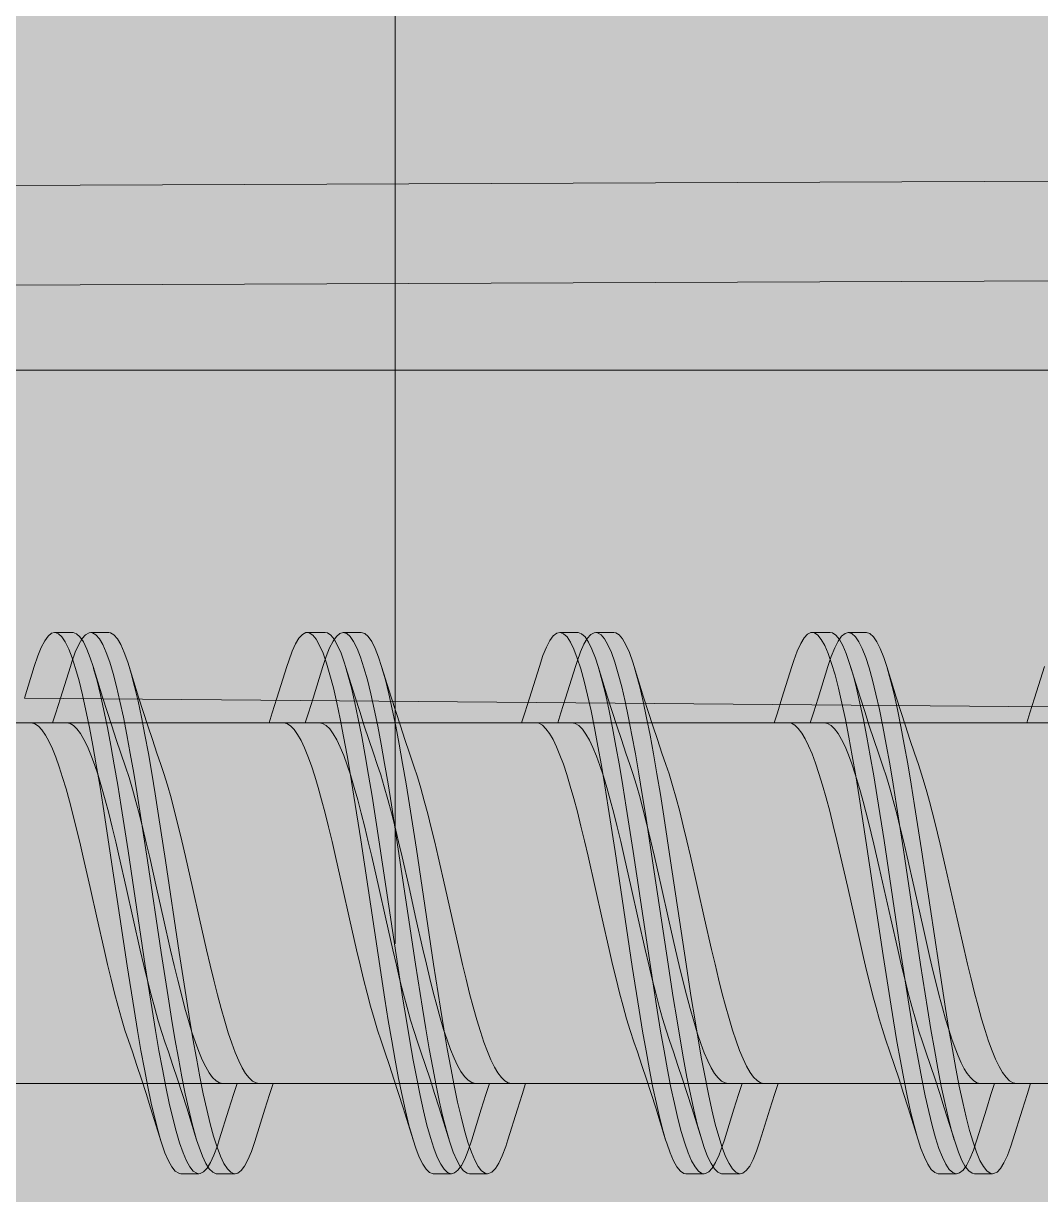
# Model space of a CAD drawing. Header units: millimetres. Extents: x -853320 to 19484, y -510814 to 9708.
# Drawn here: x 10895.81 to 10901.45, y 7640.2 to 7646.69 of the extents above; entities that cross this region are included whole.
import ezdxf

# ---------------------------------------------------------------- set-up
doc = ezdxf.new("R2010")
doc.units = ezdxf.units.MM
doc.linetypes.add('NASCOSTA', pattern=[9.525, 6.35, -3.175])
for name, color, linetype, lineweight in [('F_ARREDI', 7, 'Continuous', 5), ('F_ELETTRICO', 22, 'Continuous', 5), ('F_MULTI laminato OPACO', 1, 'Continuous', 5)]:
    doc.layers.add(name, color=color, linetype=linetype, lineweight=lineweight)

# ---------------------------------------------------------------- blocks, each defined once
blk = doc.blocks.new('SCATOLA INCASSO_1 P_sezione e pianta')
at = {"layer": 'F_ELETTRICO'}
for p, q in [((55447.1513, -13682.6278), (55447.0513, -13682.6278)), ((55447.3513, -13682.6278), (55447.2513, -13682.6278)), ((55447.2913, -13682.6519), (55447.3104, -13682.6802)), ((55447.3913, -13682.6519), (55447.4104, -13682.6802)), ((55448.5513, -13682.6278), (55448.4513, -13682.6278)), ((55448.7513, -13682.6278), (55448.6513, -13682.6278)), ((55449.9513, -13682.6278), (55449.8513, -13682.6278)), ((55450.1513, -13682.6278), (55450.0513, -13682.6278)), ((55451.3513, -13682.6278), (55451.2513, -13682.6278)), ((55451.5513, -13682.6278), (55451.4513, -13682.6278)), ((55448.5314, -13682.7236), (55448.5504, -13682.7737)), ((55450.1299, -13682.7202), (55450.149, -13682.7696)), ((55451.3319, -13682.7247), (55451.3509, -13682.7752)), ((55447.1407, -13682.7468), (55447.1597, -13682.8018)), ((55447.1597, -13682.8018), (55447.1788, -13682.8665)), ((55447.319, -13682.9924), (55447.2597, -13682.8018)), ((55448.7392, -13682.743), (55448.7582, -13682.7972)), ((55449.9411, -13682.748), (55449.9602, -13682.8033)), ((55450.119, -13682.9924), (55450.0602, -13682.8033)), ((55451.5397, -13682.7442), (55451.5587, -13682.7988)), ((55451.719, -13682.9924), (55451.6587, -13682.7988)), ((55447.519, -13682.9924), (55447.4641, -13682.8158)), ((55448.719, -13682.9924), (55448.6641, -13682.8158)), ((55448.919, -13682.9924), (55448.8641, -13682.8158)), ((55450.319, -13682.9924), (55450.2641, -13682.8158)), ((55451.519, -13682.9924), (55451.4641, -13682.8158)), ((55451.7623, -13683.1278), (55442.7173, -13683.1278)), ((55445.9623, -13683.1278), (55446.9173, -13683.1278)), ((55446.1623, -13683.1278), (55447.1173, -13683.1278)), ((55447.3623, -13683.1278), (55448.3173, -13683.1278)), ((55447.5623, -13683.1278), (55448.5173, -13683.1278)), ((55448.7623, -13683.1278), (55449.7173, -13683.1278)), ((55448.9623, -13683.1278), (55449.9173, -13683.1278)), ((55450.1623, -13683.1278), (55451.1173, -13683.1278)), ((55450.3623, -13683.1278), (55451.3173, -13683.1278)), ((55451.5623, -13683.1278), (55452.5173, -13683.1278)), ((55447.3121, -13683.5432), (55447.3502, -13683.7868)), ((55447.4121, -13683.5432), (55447.4502, -13683.7868)), ((55448.9107, -13683.5342), (55448.9488, -13683.7773)), ((55449.0107, -13683.5342), (55449.0488, -13683.7773)), ((55450.1126, -13683.5462), (55450.1507, -13683.79)), ((55450.2126, -13683.5462), (55450.2507, -13683.79)), ((55451.7111, -13683.5372), (55451.7492, -13683.7804)), ((55451.8111, -13683.5372), (55451.8492, -13683.7804)), ((55447.5199, -13683.5921), (55447.558, -13683.8383)), ((55447.6199, -13683.5921), (55447.658, -13683.8383)), ((55448.7219, -13683.6043), (55448.76, -13683.8512)), ((55448.8219, -13683.6043), (55448.86, -13683.8512)), ((55450.3204, -13683.5951), (55450.3585, -13683.8415)), ((55450.4204, -13683.5951), (55450.4585, -13683.8415)), ((55451.5224, -13683.6074), (55451.5605, -13683.8544)), ((55451.6224, -13683.6074), (55451.6605, -13683.8544)), ((55448.9488, -13683.7773), (55449.044, -13684.4135)), ((55449.0488, -13683.7773), (55449.144, -13684.4135)), ((55447.3502, -13683.7868), (55447.4455, -13684.4231)), ((55447.3991, -13683.8265), (55447.4334, -13683.9762)), ((55447.4502, -13683.7868), (55447.5455, -13684.4231)), ((55447.558, -13683.8383), (55447.6533, -13684.4746)), ((55447.658, -13683.8383), (55447.7533, -13684.4746)), ((55447.8012, -13683.9755), (55447.767, -13683.8262)), ((55450.1507, -13683.79), (55450.246, -13684.4263)), ((55450.2507, -13683.79), (55450.346, -13684.4263)), ((55450.3585, -13683.8415), (55450.4538, -13684.4777)), ((55450.4585, -13683.8415), (55450.5538, -13684.4777)), ((55451.7492, -13683.7804), (55451.8445, -13684.4167)), ((55451.8492, -13683.7804), (55451.9445, -13684.4167)), ((55447.2095, -13683.8712), (55447.2481, -13684.0415)), ((55447.616, -13684.0415), (55447.5774, -13683.8709)), ((55448.76, -13683.8512), (55448.8362, -13684.3616)), ((55448.86, -13683.8512), (55448.9362, -13684.3616)), ((55449.2159, -13684.0411), (55449.1773, -13683.8703)), ((55450.4159, -13684.0407), (55450.3767, -13683.868)), ((55451.5605, -13683.8544), (55451.6367, -13684.3648)), ((55451.6605, -13683.8544), (55451.7367, -13684.3648)), ((55451.8159, -13684.0408), (55451.7766, -13683.8675)), ((55447.2481, -13684.0415), (55447.3117, -13684.3256)), ((55447.6797, -13684.3256), (55447.616, -13684.0415)), ((55448.6868, -13684.2149), (55448.7261, -13684.3883)), ((55448.8866, -13684.2141), (55448.9257, -13684.3867)), ((55449.0935, -13684.3859), (55449.0547, -13684.2146)), ((55450.0865, -13684.2139), (55450.125, -13684.3836)), ((55450.2865, -13684.2137), (55450.3252, -13684.3844)), ((55450.6934, -13684.3855), (55450.6546, -13684.2143)), ((55451.4866, -13684.2142), (55451.5258, -13684.387)), ((55451.6864, -13684.2131), (55451.7244, -13684.3812)), ((55452.0927, -13684.3826), (55452.0544, -13684.2135)), ((55447.3117, -13684.3256), (55447.3413, -13684.4537)), ((55447.7093, -13684.4537), (55447.6797, -13684.3256)), ((55448.8362, -13684.3616), (55448.8743, -13684.6103)), ((55448.9362, -13684.3616), (55448.9743, -13684.6103)), ((55447.4455, -13684.4231), (55447.4836, -13684.6691)), ((55447.5455, -13684.4231), (55447.5836, -13684.6691)), ((55449.044, -13684.4135), (55449.0821, -13684.6599)), ((55449.144, -13684.4135), (55449.1821, -13684.6599)), ((55450.246, -13684.4263), (55450.2841, -13684.6721)), ((55450.346, -13684.4263), (55450.3841, -13684.6721)), ((55451.6367, -13684.3648), (55451.6748, -13684.6134)), ((55451.7367, -13684.3648), (55451.7748, -13684.6134)), ((55451.8445, -13684.4167), (55451.8826, -13684.663)), ((55451.9445, -13684.4167), (55451.9826, -13684.663)), ((55447.6533, -13684.4746), (55447.6914, -13684.7178)), ((55447.7533, -13684.4746), (55447.7914, -13684.7178)), ((55450.4538, -13684.4777), (55450.4919, -13684.7208)), ((55450.5538, -13684.4777), (55450.5919, -13684.7208)), ((55447.4449, -13684.8428), (55447.4628, -13684.8966)), ((55447.5407, -13685.0063), (55447.5598, -13685.1069)), ((55452.3853, -13685.1278), (55443.3403, -13685.1278)), ((55446.5853, -13685.1278), (55447.5403, -13685.1278)), ((55446.7853, -13685.1278), (55447.7403, -13685.1278)), ((55447.5347, -13685.1105), (55447.5602, -13685.1892)), ((55447.5598, -13685.1069), (55447.5788, -13685.2003)), ((55447.9853, -13685.1278), (55448.9403, -13685.1278)), ((55448.1853, -13685.1278), (55449.1403, -13685.1278)), ((55449.3853, -13685.1278), (55450.3403, -13685.1278)), ((55449.5853, -13685.1278), (55450.5403, -13685.1278)), ((55450.7853, -13685.1278), (55451.7403, -13685.1278)), ((55450.9853, -13685.1278), (55451.9403, -13685.1278)), ((55452.1853, -13685.1278), (55453.1403, -13685.1278)), ((55447.5602, -13685.1892), (55447.5859, -13685.2701)), ((55447.5859, -13685.2701), (55447.6385, -13685.4397)), ((55447.7859, -13685.2701), (55447.8438, -13685.4565)), ((55448.9859, -13685.2701), (55449.0385, -13685.4397)), ((55449.1859, -13685.2701), (55449.2385, -13685.4397)), ((55450.3859, -13685.2701), (55450.4385, -13685.4397)), ((55450.5859, -13685.2701), (55450.6385, -13685.4397)), ((55451.7859, -13685.2701), (55451.8385, -13685.4397)), ((55451.9859, -13685.2701), (55452.0385, -13685.4397)), ((55447.9438, -13685.4565), (55447.9629, -13685.5111)), ((55449.1457, -13685.4626), (55449.1648, -13685.5161)), ((55450.7443, -13685.4581), (55450.7633, -13685.5124)), ((55451.9462, -13685.4641), (55451.9653, -13685.5174)), ((55447.755, -13685.4899), (55447.7741, -13685.5386)), ((55449.3536, -13685.4858), (55449.3726, -13685.5352)), ((55450.5555, -13685.4913), (55450.5746, -13685.5397)), ((55452.1541, -13685.4872), (55452.1731, -13685.5363)), ((55447.7513, -13685.6278), (55447.8513, -13685.6278)), ((55447.9513, -13685.6278), (55448.0513, -13685.6278)), ((55449.1513, -13685.6278), (55449.2513, -13685.6278)), ((55449.3513, -13685.6278), (55449.4513, -13685.6278)), ((55450.5513, -13685.6278), (55450.6513, -13685.6278)), ((55450.7513, -13685.6278), (55450.8513, -13685.6278)), ((55451.9513, -13685.6278), (55452.0513, -13685.6278)), ((55452.1513, -13685.6278), (55452.2513, -13685.6278)), ((55468.0938, -13687.0822), (55437.3638, -13687.0822)), ((55437.3638, -13687.6166), (55468.0938, -13687.4888)), ((55437.3638, -13688.169), (55468.0938, -13688.0406))]:
    blk.add_line(p, q, dxfattribs=at)
for points in [[(55446.9385, -13682.8158), (55446.9501, -13682.7797), (55446.9692, -13682.7285), (55446.9882, -13682.6875), (55447.0073, -13682.6569), (55447.0264, -13682.6372), (55447.0454, -13682.6283), (55447.0513, -13682.6278)], [(55447.0513, -13682.6278), (55447.0645, -13682.6304), (55447.0835, -13682.6434), (55447.1026, -13682.6673), (55447.1216, -13682.7018), (55447.1407, -13682.7468)], [(55447.1385, -13682.8158), (55447.158, -13682.7575), (55447.177, -13682.7104), (55447.1961, -13682.6736), (55447.2151, -13682.6475), (55447.2342, -13682.6322), (55447.2513, -13682.6278)], [(55447.1513, -13682.6278), (55447.1645, -13682.6304), (55447.1835, -13682.6434), (55447.2026, -13682.6673), (55447.2216, -13682.7018), (55447.2407, -13682.7468), (55447.2597, -13682.8018)], [(55447.2513, -13682.6278), (55447.2532, -13682.6278), (55447.2723, -13682.6344), (55447.2913, -13682.6519)], [(55447.3513, -13682.6278), (55447.3532, -13682.6278), (55447.3723, -13682.6344), (55447.3913, -13682.6519)], [(55448.3409, -13682.8083), (55448.3599, -13682.7522), (55448.379, -13682.7061), (55448.398, -13682.6705), (55448.4171, -13682.6455), (55448.4361, -13682.6313), (55448.4513, -13682.6278)], [(55448.4513, -13682.6278), (55448.4552, -13682.628), (55448.4742, -13682.6357), (55448.4933, -13682.6543), (55448.5123, -13682.6837), (55448.5314, -13682.7236)], [(55448.5385, -13682.8158), (55448.5487, -13682.7841), (55448.5677, -13682.7321), (55448.5868, -13682.6902), (55448.6058, -13682.6589), (55448.6249, -13682.6383), (55448.6439, -13682.6286), (55448.6513, -13682.6278)], [(55448.5513, -13682.6278), (55448.5552, -13682.628), (55448.5742, -13682.6357), (55448.5933, -13682.6543), (55448.6123, -13682.6837), (55448.6314, -13682.7236), (55448.6504, -13682.7737), (55448.6641, -13682.8158)], [(55448.6513, -13682.6278), (55448.663, -13682.6298), (55448.682, -13682.642), (55448.7011, -13682.6651), (55448.7201, -13682.6988), (55448.7392, -13682.743)], [(55448.7513, -13682.6278), (55448.763, -13682.6298), (55448.782, -13682.642), (55448.8011, -13682.6651), (55448.8201, -13682.6988), (55448.8392, -13682.743), (55448.8582, -13682.7972), (55448.8641, -13682.8158)], [(55449.7385, -13682.8158), (55449.7506, -13682.7783), (55449.7697, -13682.7273), (55449.7887, -13682.6865), (55449.8078, -13682.6563), (55449.8268, -13682.6368), (55449.8459, -13682.6282), (55449.8513, -13682.6278)], [(55449.8513, -13682.6278), (55449.8649, -13682.6306), (55449.884, -13682.6439), (55449.903, -13682.668), (55449.9221, -13682.7028), (55449.9411, -13682.748)], [(55449.9385, -13682.8158), (55449.9585, -13682.7562), (55449.9775, -13682.7093), (55449.9966, -13682.6728), (55450.0156, -13682.647), (55450.0347, -13682.632), (55450.0513, -13682.6278)], [(55449.9513, -13682.6278), (55449.9649, -13682.6306), (55449.984, -13682.6439), (55450.003, -13682.668), (55450.0221, -13682.7028), (55450.0411, -13682.748), (55450.0602, -13682.8033)], [(55450.0513, -13682.6278), (55450.0537, -13682.6279), (55450.0728, -13682.6347), (55450.0918, -13682.6525), (55450.1109, -13682.681), (55450.1299, -13682.7202)], [(55450.1513, -13682.6278), (55450.1537, -13682.6279), (55450.1728, -13682.6347), (55450.1918, -13682.6525), (55450.2109, -13682.681), (55450.2299, -13682.7202), (55450.249, -13682.7696), (55450.2641, -13682.8158)], [(55451.1414, -13682.8068), (55451.1604, -13682.7509), (55451.1795, -13682.7051), (55451.1985, -13682.6697), (55451.2176, -13682.645), (55451.2366, -13682.631), (55451.2513, -13682.6278)], [(55451.2513, -13682.6278), (55451.2557, -13682.6281), (55451.2747, -13682.636), (55451.2938, -13682.6549), (55451.3128, -13682.6845), (55451.3319, -13682.7247)], [(55451.3385, -13682.8158), (55451.3492, -13682.7826), (55451.3682, -13682.7309), (55451.3873, -13682.6893), (55451.4063, -13682.6582), (55451.4254, -13682.6379), (55451.4444, -13682.6285), (55451.4513, -13682.6278)], [(55451.3513, -13682.6278), (55451.3557, -13682.6281), (55451.3747, -13682.636), (55451.3938, -13682.6549), (55451.4128, -13682.6845), (55451.4319, -13682.7247), (55451.4509, -13682.7752), (55451.4641, -13682.8158)], [(55451.4513, -13682.6278), (55451.4635, -13682.63), (55451.4825, -13682.6425), (55451.5016, -13682.6658), (55451.5206, -13682.6998), (55451.5397, -13682.7442)], [(55451.5513, -13682.6278), (55451.5635, -13682.63), (55451.5825, -13682.6425), (55451.6016, -13682.6658), (55451.6206, -13682.6998), (55451.6397, -13682.7442), (55451.6587, -13682.7988)], [(55447.3104, -13682.6802), (55447.3294, -13682.719), (55447.3485, -13682.7682)], [(55447.4104, -13682.6802), (55447.4294, -13682.719), (55447.4485, -13682.7682), (55447.4641, -13682.8158)], [(55447.3485, -13682.7682), (55447.3675, -13682.8272), (55447.3866, -13682.8958), (55447.4056, -13682.9734), (55447.4247, -13683.0594), (55447.4437, -13683.1532), (55447.4628, -13683.2542), (55447.4818, -13683.3615), (55447.5009, -13683.4744), (55447.5199, -13683.5921)], [(55448.5504, -13682.7737), (55448.5695, -13682.8338), (55448.5885, -13682.9033), (55448.6076, -13682.9818), (55448.6266, -13683.0686), (55448.6457, -13683.1632)], [(55448.7582, -13682.7972), (55448.7773, -13682.8612), (55448.7964, -13682.9345)], [(55449.9602, -13682.8033), (55449.9792, -13682.8683), (55449.9983, -13682.9425), (55450.0173, -13683.0253), (55450.0364, -13683.1162)], [(55450.149, -13682.7696), (55450.168, -13682.8289), (55450.1871, -13682.8977), (55450.2061, -13682.9755), (55450.2252, -13683.0617), (55450.2442, -13683.1557)], [(55451.3509, -13682.7752), (55451.37, -13682.8355), (55451.389, -13682.9052), (55451.4081, -13682.9839), (55451.4271, -13683.0709), (55451.4462, -13683.1657)], [(55451.5587, -13682.7988), (55451.5778, -13682.863), (55451.5968, -13682.9365)], [(55446.9385, -13682.8158), (55446.8859, -13682.9855), (55446.8602, -13683.0664), (55446.8403, -13683.1278)], [(55447.1385, -13682.8158), (55447.0859, -13682.9855), (55447.0602, -13683.0664), (55447.0403, -13683.1278)], [(55447.1788, -13682.8665), (55447.1978, -13682.9405), (55447.2169, -13683.0231), (55447.2359, -13683.1138)], [(55447.2641, -13682.8158), (55447.2788, -13682.8665), (55447.2978, -13682.9405), (55447.3169, -13683.0231), (55447.3359, -13683.1138), (55447.355, -13683.2119), (55447.374, -13683.3167), (55447.3931, -13683.4274), (55447.4121, -13683.5432)], [(55447.4641, -13682.8158), (55447.4675, -13682.8272), (55447.4866, -13682.8958), (55447.5056, -13682.9734), (55447.5247, -13683.0594), (55447.5437, -13683.1532)], [(55448.3409, -13682.8083), (55448.2859, -13682.9855), (55448.2602, -13683.0664), (55448.2403, -13683.1278)], [(55448.5385, -13682.8158), (55448.4859, -13682.9855), (55448.4602, -13683.0664), (55448.4403, -13683.1278)], [(55448.6641, -13682.8158), (55448.6695, -13682.8338), (55448.6885, -13682.9033), (55448.7076, -13682.9818), (55448.7266, -13683.0686), (55448.7457, -13683.1632)], [(55448.8641, -13682.8158), (55448.8773, -13682.8612), (55448.8964, -13682.9345), (55448.9154, -13683.0165), (55448.9345, -13683.1066)], [(55449.7385, -13682.8158), (55449.6859, -13682.9855), (55449.6602, -13683.0664), (55449.6403, -13683.1278)], [(55449.9385, -13682.8158), (55449.8859, -13682.9855), (55449.8602, -13683.0664), (55449.8403, -13683.1278)], [(55450.0641, -13682.8158), (55450.0792, -13682.8683), (55450.0983, -13682.9425), (55450.1173, -13683.0253), (55450.1364, -13683.1162)], [(55450.2641, -13682.8158), (55450.268, -13682.8289), (55450.2871, -13682.8977), (55450.3061, -13682.9755), (55450.3252, -13683.0617), (55450.3442, -13683.1557)], [(55451.1414, -13682.8068), (55451.0859, -13682.9855), (55451.0602, -13683.0664), (55451.0403, -13683.1278)], [(55451.3385, -13682.8158), (55451.2859, -13682.9855), (55451.2602, -13683.0664), (55451.2403, -13683.1278)], [(55451.4641, -13682.8158), (55451.47, -13682.8355), (55451.489, -13682.9052), (55451.5081, -13682.9839), (55451.5271, -13683.0709), (55451.5462, -13683.1657)], [(55451.6641, -13682.8158), (55451.6778, -13682.863), (55451.6968, -13682.9365), (55451.7159, -13683.0187), (55451.7349, -13683.109)], [(55447.4399, -13683.3589), (55447.4206, -13683.303), (55447.3955, -13683.2286), (55447.3702, -13683.152), (55447.3447, -13683.0733), (55447.319, -13682.9924)], [(55447.6206, -13683.303), (55447.5955, -13683.2286), (55447.5702, -13683.152), (55447.5447, -13683.0733), (55447.519, -13682.9924)], [(55448.8424, -13683.3662), (55448.8206, -13683.303), (55448.7955, -13683.2286), (55448.7702, -13683.152), (55448.7447, -13683.0733), (55448.719, -13682.9924)], [(55448.7964, -13682.9345), (55448.8154, -13683.0165), (55448.8345, -13683.1066)], [(55449.0399, -13683.3589), (55449.0206, -13683.303), (55448.9955, -13683.2286), (55448.9702, -13683.152), (55448.9447, -13683.0733), (55448.919, -13682.9924)], [(55450.2399, -13683.3589), (55450.2206, -13683.303), (55450.1955, -13683.2286), (55450.1702, -13683.152), (55450.1447, -13683.0733), (55450.119, -13682.9924)], [(55450.442, -13683.365), (55450.4206, -13683.303), (55450.3955, -13683.2286), (55450.3702, -13683.152), (55450.3447, -13683.0733), (55450.319, -13682.9924)], [(55451.6399, -13683.3589), (55451.6206, -13683.303), (55451.5955, -13683.2286), (55451.5702, -13683.152), (55451.5447, -13683.0733), (55451.519, -13682.9924)], [(55451.5968, -13682.9365), (55451.6159, -13683.0187), (55451.6349, -13683.109)], [(55451.8424, -13683.3663), (55451.8206, -13683.303), (55451.7955, -13683.2286), (55451.7702, -13683.152), (55451.7447, -13683.0733), (55451.719, -13682.9924)], [(55446.9173, -13683.1278), (55446.9372, -13683.1318), (55446.9567, -13683.1434), (55446.9762, -13683.1625), (55446.9957, -13683.1889), (55447.0151, -13683.2224), (55447.0345, -13683.2628), (55447.0539, -13683.3097), (55447.0733, -13683.3629), (55447.0928, -13683.422), (55447.1124, -13683.487), (55447.132, -13683.5571), (55447.1516, -13683.6313), (55447.171, -13683.7086), (55447.1903, -13683.7887), (55447.2095, -13683.8712)], [(55447.1174, -13683.1278), (55447.1197, -13683.1278), (55447.1386, -13683.1323), (55447.1574, -13683.1439)], [(55447.2359, -13683.1138), (55447.255, -13683.2119), (55447.274, -13683.3167), (55447.2931, -13683.4274), (55447.3121, -13683.5432)], [(55448.3173, -13683.1278), (55448.3376, -13683.1319), (55448.3572, -13683.1437), (55448.3767, -13683.1631), (55448.3962, -13683.1897), (55448.4156, -13683.2234), (55448.435, -13683.2639), (55448.4544, -13683.311), (55448.4737, -13683.3642), (55448.4932, -13683.4233), (55448.5127, -13683.488), (55448.5322, -13683.5578), (55448.5517, -13683.6317), (55448.571, -13683.7088), (55448.5903, -13683.7887), (55448.6095, -13683.8712)], [(55448.5174, -13683.1278), (55448.5345, -13683.1308), (55448.554, -13683.1413), (55448.5733, -13683.1592), (55448.5923, -13683.1839), (55448.6112, -13683.2153), (55448.6303, -13683.2535), (55448.6495, -13683.2986), (55448.6688, -13683.3502), (55448.6884, -13683.4083), (55448.7083, -13683.4731), (55448.7284, -13683.5438), (55448.7485, -13683.6195), (55448.7687, -13683.6994), (55448.7889, -13683.7829), (55448.8089, -13683.8683)], [(55448.8345, -13683.1066), (55448.8535, -13683.2041), (55448.8726, -13683.3084), (55448.8916, -13683.4187), (55448.9107, -13683.5342)], [(55448.9345, -13683.1066), (55448.9535, -13683.2041), (55448.9726, -13683.3084), (55448.9916, -13683.4187), (55449.0107, -13683.5342)], [(55449.7173, -13683.1278), (55449.7362, -13683.1313), (55449.7554, -13683.1423), (55449.7746, -13683.1607), (55449.7939, -13683.1862), (55449.8132, -13683.2189), (55449.8325, -13683.2585), (55449.8519, -13683.3048), (55449.8714, -13683.3575), (55449.891, -13683.4165), (55449.9108, -13683.4817), (55449.9308, -13683.5526), (55449.9506, -13683.6277), (55449.9704, -13683.7062), (55449.99, -13683.7876), (55450.0095, -13683.8712)], [(55449.9173, -13683.1278), (55449.9392, -13683.1326), (55449.9594, -13683.1455), (55449.9792, -13683.1661), (55449.9987, -13683.1937), (55450.0179, -13683.2278), (55450.037, -13683.2687), (55450.0563, -13683.316), (55450.0755, -13683.3692), (55450.0947, -13683.4281), (55450.1138, -13683.4921), (55450.133, -13683.5608), (55450.1522, -13683.6337), (55450.1714, -13683.7103), (55450.1906, -13683.7901), (55450.2098, -13683.8723)], [(55450.0364, -13683.1162), (55450.0554, -13683.2145), (55450.0745, -13683.3194), (55450.0935, -13683.4303), (55450.1126, -13683.5462)], [(55450.1364, -13683.1162), (55450.1554, -13683.2145), (55450.1745, -13683.3194), (55450.1935, -13683.4303), (55450.2126, -13683.5462)], [(55451.1174, -13683.1278), (55451.1347, -13683.1308), (55451.1541, -13683.1413), (55451.1734, -13683.1592), (55451.1924, -13683.184), (55451.2113, -13683.2155), (55451.2304, -13683.2538), (55451.2496, -13683.2989), (55451.269, -13683.3506), (55451.2886, -13683.4088), (55451.3084, -13683.4736), (55451.3286, -13683.5444), (55451.3487, -13683.62), (55451.3688, -13683.6999), (55451.389, -13683.7833), (55451.4089, -13683.8687)], [(55451.3173, -13683.1278), (55451.3373, -13683.1318), (55451.3564, -13683.1431), (55451.3756, -13683.1617), (55451.3947, -13683.1874), (55451.4138, -13683.2201), (55451.4329, -13683.2594), (55451.4519, -13683.3046), (55451.4708, -13683.3557), (55451.4899, -13683.4131), (55451.5094, -13683.4769), (55451.5291, -13683.5464), (55451.5489, -13683.6209), (55451.5688, -13683.6999), (55451.5888, -13683.7827), (55451.6087, -13683.8677)], [(55451.6349, -13683.109), (55451.654, -13683.2067), (55451.673, -13683.3112), (55451.6921, -13683.4216), (55451.7111, -13683.5372)], [(55451.7349, -13683.109), (55451.754, -13683.2067), (55451.773, -13683.3112), (55451.7921, -13683.4216), (55451.8111, -13683.5372)], [(55447.1574, -13683.1439), (55447.1744, -13683.1603), (55447.1914, -13683.1825), (55447.2084, -13683.2101), (55447.2254, -13683.2431), (55447.2424, -13683.2812), (55447.2595, -13683.3246), (55447.2768, -13683.3732), (55447.2942, -13683.4267), (55447.3117, -13683.4847), (55447.3293, -13683.5471), (55447.3469, -13683.6133), (55447.3645, -13683.6824), (55447.3819, -13683.7535), (55447.3991, -13683.8265)], [(55447.5437, -13683.1532), (55447.5628, -13683.2542), (55447.5818, -13683.3615), (55447.6009, -13683.4744), (55447.6199, -13683.5921)], [(55448.6457, -13683.1632), (55448.6647, -13683.2648), (55448.6838, -13683.3728), (55448.7028, -13683.4862), (55448.7219, -13683.6043)], [(55448.7457, -13683.1632), (55448.7647, -13683.2648), (55448.7838, -13683.3728), (55448.8028, -13683.4862), (55448.8219, -13683.6043)], [(55450.2442, -13683.1557), (55450.2633, -13683.2568), (55450.2823, -13683.3643), (55450.3014, -13683.4773), (55450.3204, -13683.5951)], [(55450.3442, -13683.1557), (55450.3633, -13683.2568), (55450.3823, -13683.3643), (55450.4014, -13683.4773), (55450.4204, -13683.5951)], [(55451.4462, -13683.1657), (55451.4652, -13683.2675), (55451.4843, -13683.3756), (55451.5033, -13683.4891), (55451.5224, -13683.6074)], [(55451.5462, -13683.1657), (55451.5652, -13683.2675), (55451.5843, -13683.3756), (55451.6033, -13683.4891), (55451.6224, -13683.6074)], [(55447.767, -13683.8262), (55447.7499, -13683.7538), (55447.7326, -13683.6831), (55447.7152, -13683.6144), (55447.6976, -13683.5483), (55447.68, -13683.486), (55447.6626, -13683.4279), (55447.6451, -13683.3743), (55447.6206, -13683.303)], [(55447.5774, -13683.8709), (55447.558, -13683.7879), (55447.5386, -13683.7073), (55447.519, -13683.6294), (55447.4993, -13683.5547), (55447.4795, -13683.4841), (55447.4597, -13683.4189), (55447.4399, -13683.3589)], [(55448.9772, -13683.87), (55448.9577, -13683.7866), (55448.9381, -13683.7055), (55448.9187, -13683.6282), (55448.8995, -13683.5555), (55448.8805, -13683.4875), (55448.8614, -13683.4242), (55448.8424, -13683.3662)], [(55449.1773, -13683.8703), (55449.1579, -13683.7876), (55449.1386, -13683.7074), (55449.1192, -13683.6301), (55449.0997, -13683.5561), (55449.0801, -13683.4862), (55449.0605, -13683.4215), (55449.0399, -13683.3589)], [(55450.3767, -13683.868), (55450.3569, -13683.7833), (55450.337, -13683.701), (55450.3173, -13683.6225), (55450.2977, -13683.5487), (55450.2782, -13683.4797), (55450.2589, -13683.4162), (55450.2399, -13683.3589)], [(55450.5771, -13683.8697), (55450.5577, -13683.7865), (55450.5382, -13683.7059), (55450.5189, -13683.6287), (55450.4996, -13683.5558), (55450.4804, -13683.4874), (55450.4612, -13683.4236), (55450.442, -13683.365)], [(55451.7766, -13683.8675), (55451.7567, -13683.7823), (55451.7366, -13683.6991), (55451.7165, -13683.6197), (55451.6966, -13683.5448), (55451.6767, -13683.4748), (55451.6571, -13683.4107), (55451.6399, -13683.3589)], [(55451.9772, -13683.8702), (55451.9577, -13683.7867), (55451.9382, -13683.7056), (55451.9187, -13683.6282), (55451.8995, -13683.5555), (55451.8805, -13683.4875), (55451.8614, -13683.4242), (55451.8424, -13683.3663)], [(55448.6095, -13683.8712), (55448.6481, -13684.0414), (55448.6868, -13684.2149)], [(55448.8089, -13683.8683), (55448.848, -13684.0413), (55448.8866, -13684.2141)], [(55449.0547, -13684.2146), (55449.016, -13684.0412), (55448.9772, -13683.87)], [(55450.0095, -13683.8712), (55450.0482, -13684.0419), (55450.0865, -13684.2139)], [(55450.2098, -13683.8723), (55450.2482, -13684.0418), (55450.2865, -13684.2137)], [(55450.6546, -13684.2143), (55450.6159, -13684.0409), (55450.5771, -13683.8697)], [(55451.4089, -13683.8687), (55451.4481, -13684.0414), (55451.4866, -13684.2142)], [(55451.6087, -13683.8677), (55451.6479, -13684.0408), (55451.6864, -13684.2131)], [(55452.0544, -13684.2135), (55452.016, -13684.0413), (55451.9772, -13683.8702)], [(55447.4334, -13683.9762), (55447.4866, -13684.214), (55447.525, -13684.3838)], [(55447.8941, -13684.3886), (55447.8547, -13684.2149), (55447.8012, -13683.9755)], [(55449.2939, -13684.3877), (55449.2547, -13684.2148), (55449.2159, -13684.0411)], [(55450.4933, -13684.3854), (55450.4546, -13684.2145), (55450.4159, -13684.0407)], [(55451.8932, -13684.3847), (55451.8545, -13684.214), (55451.8159, -13684.0408)], [(55447.525, -13684.3838), (55447.5442, -13684.4661), (55447.5635, -13684.546), (55447.5827, -13684.6227), (55447.6019, -13684.6957), (55447.6211, -13684.7645), (55447.6404, -13684.8286), (55447.6596, -13684.8875)], [(55448.1853, -13685.1278), (55448.1669, -13685.1244), (55448.1478, -13685.1137), (55448.1287, -13685.0957), (55448.1097, -13685.0707), (55448.0906, -13685.0388), (55448.0715, -13685.0002), (55448.0524, -13684.9552), (55448.0333, -13684.9042), (55448.014, -13684.8466), (55447.9943, -13684.7825), (55447.9744, -13684.7123), (55447.9544, -13684.6372), (55447.9343, -13684.5576), (55447.9141, -13684.4742), (55447.8941, -13684.3886)], [(55448.7261, -13684.3883), (55448.746, -13684.4735), (55448.7661, -13684.5565), (55448.786, -13684.6356), (55448.8059, -13684.7102), (55448.8256, -13684.7798), (55448.8451, -13684.8437), (55448.8628, -13684.8966)], [(55448.9257, -13684.3867), (55448.9456, -13684.472), (55448.9658, -13684.5553), (55448.9859, -13684.635), (55449.006, -13684.7106), (55449.026, -13684.7814), (55449.0459, -13684.8462), (55449.0628, -13684.8966)], [(55449.3853, -13685.1278), (55449.3648, -13685.1236), (55449.345, -13685.1115), (55449.3253, -13685.0918), (55449.3058, -13685.0648), (55449.2864, -13685.0309), (55449.267, -13684.9902), (55449.2477, -13684.9432), (55449.2285, -13684.8902), (55449.2093, -13684.8317), (55449.1901, -13684.7681), (55449.171, -13684.6998), (55449.1518, -13684.627), (55449.1324, -13684.5499), (55449.1129, -13684.4692), (55449.0935, -13684.3859)], [(55449.5853, -13685.1278), (55449.5676, -13685.1246), (55449.5474, -13685.1133), (55449.5274, -13685.0942), (55449.5077, -13685.0677), (55449.4882, -13685.0343), (55449.4688, -13684.9943), (55449.4498, -13684.9485), (55449.4309, -13684.8972), (55449.4119, -13684.8399), (55449.3925, -13684.7764), (55449.373, -13684.7073), (55449.3534, -13684.6334), (55449.3336, -13684.5548), (55449.3137, -13684.4724), (55449.2939, -13684.3877)], [(55450.125, -13684.3836), (55450.1442, -13684.4659), (55450.1634, -13684.5457), (55450.1826, -13684.6224), (55450.2018, -13684.6953), (55450.221, -13684.7641), (55450.2402, -13684.8281), (55450.2594, -13684.887)], [(55450.3252, -13684.3844), (55450.3447, -13684.4679), (55450.3642, -13684.5491), (55450.3839, -13684.6274), (55450.4037, -13684.7025), (55450.4237, -13684.7732), (55450.4435, -13684.8384), (55450.4628, -13684.8966)], [(55450.7853, -13685.1278), (55450.7657, -13685.1239), (55450.7461, -13685.1123), (55450.7265, -13685.0932), (55450.7071, -13685.0668), (55450.6876, -13685.0332), (55450.6682, -13684.9928), (55450.6487, -13684.9458), (55450.6293, -13684.8927), (55450.6099, -13684.8336), (55450.5904, -13684.769), (55450.5709, -13684.6994), (55450.5514, -13684.6256), (55450.532, -13684.5484), (55450.5127, -13684.4682), (55450.4933, -13684.3854)], [(55450.9853, -13685.1278), (55450.9638, -13685.1231), (55450.9439, -13685.1106), (55450.9242, -13685.0905), (55450.9047, -13685.0632), (55450.8854, -13685.029), (55450.8662, -13684.9883), (55450.8471, -13684.9416), (55450.8281, -13684.8892), (55450.8092, -13684.8313), (55450.7901, -13684.7681), (55450.771, -13684.7001), (55450.7518, -13684.6273), (55450.7324, -13684.55), (55450.7129, -13684.4689), (55450.6934, -13684.3855)], [(55451.5258, -13684.387), (55451.5457, -13684.4724), (55451.5659, -13684.5558), (55451.586, -13684.6356), (55451.6061, -13684.7112), (55451.6262, -13684.7819), (55451.6461, -13684.8467), (55451.6628, -13684.8966)], [(55451.7244, -13684.3812), (55451.7434, -13684.4626), (55451.7624, -13684.5417), (55451.7815, -13684.6179), (55451.8007, -13684.6911), (55451.8199, -13684.7603), (55451.8391, -13684.8246), (55451.8582, -13684.8835), (55451.8845, -13684.9596)], [(55452.1853, -13685.1278), (55452.166, -13685.124), (55452.1467, -13685.1128), (55452.1274, -13685.0943), (55452.1081, -13685.0684), (55452.0888, -13685.0354), (55452.0694, -13684.9955), (55452.0499, -13684.9489), (55452.0305, -13684.8959), (55452.0109, -13684.8368), (55451.9911, -13684.7716), (55451.9713, -13684.701), (55451.9516, -13684.6263), (55451.932, -13684.5484), (55451.9126, -13684.4677), (55451.8932, -13684.3847)], [(55452.3853, -13685.1278), (55452.3801, -13685.1275), (55452.3607, -13685.1217), (55452.3412, -13685.1083), (55452.3218, -13685.0874), (55452.3025, -13685.0595), (55452.2833, -13685.0248), (55452.2641, -13684.9836), (55452.2451, -13684.9363), (55452.2261, -13684.8832), (55452.2071, -13684.8248), (55452.1882, -13684.7613), (55452.1692, -13684.6933), (55452.1502, -13684.621), (55452.1311, -13684.5446), (55452.1119, -13684.4648), (55452.0927, -13684.3826)], [(55447.3413, -13684.4537), (55447.3561, -13684.5157), (55447.3709, -13684.576), (55447.3857, -13684.6343), (55447.4005, -13684.6904), (55447.4153, -13684.744), (55447.4301, -13684.7949), (55447.4449, -13684.8428)], [(55447.8128, -13684.8428), (55447.798, -13684.7949), (55447.7832, -13684.744), (55447.7684, -13684.6904), (55447.7536, -13684.6343), (55447.7388, -13684.576), (55447.724, -13684.5157), (55447.7093, -13684.4537)], [(55448.8743, -13684.6103), (55448.8933, -13684.7299), (55448.9124, -13684.845), (55448.9314, -13684.9549), (55448.9505, -13685.0587), (55448.9695, -13685.1557)], [(55448.9743, -13684.6103), (55448.9933, -13684.7299), (55449.0124, -13684.845), (55449.0314, -13684.9549), (55449.0505, -13685.0587)], [(55451.6748, -13684.6134), (55451.6938, -13684.7328), (55451.7129, -13684.8478), (55451.7319, -13684.9576), (55451.751, -13685.0613), (55451.77, -13685.1581)], [(55451.7748, -13684.6134), (55451.7938, -13684.7328), (55451.8129, -13684.8478), (55451.8319, -13684.9576), (55451.851, -13685.0613)], [(55447.4836, -13684.6691), (55447.5026, -13684.7866), (55447.5217, -13684.8992), (55447.5407, -13685.0063)], [(55447.5836, -13684.6691), (55447.6026, -13684.7866), (55447.6217, -13684.8992), (55447.6407, -13685.0063), (55447.6598, -13685.1069), (55447.6788, -13685.2003)], [(55449.0821, -13684.6599), (55449.1012, -13684.7777), (55449.1202, -13684.8908), (55449.1393, -13684.9983), (55449.1583, -13685.0994)], [(55449.1821, -13684.6599), (55449.2012, -13684.7777), (55449.2202, -13684.8908), (55449.2393, -13684.9983), (55449.2583, -13685.0994)], [(55450.2841, -13684.6721), (55450.3031, -13684.7895), (55450.3222, -13684.902), (55450.3412, -13685.0089), (55450.3603, -13685.1094)], [(55450.3841, -13684.6721), (55450.4031, -13684.7895), (55450.4222, -13684.902), (55450.4412, -13685.0089), (55450.4603, -13685.1094)], [(55451.8826, -13684.663), (55451.9017, -13684.7807), (55451.9207, -13684.8936), (55451.9398, -13685.0009), (55451.9588, -13685.1019)], [(55451.9826, -13684.663), (55452.0017, -13684.7807), (55452.0207, -13684.8936), (55452.0398, -13685.0009), (55452.0588, -13685.1019)], [(55447.6914, -13684.7178), (55447.7104, -13684.8335), (55447.7295, -13684.9439), (55447.7485, -13685.0484), (55447.7676, -13685.1462), (55447.7867, -13685.2365), (55447.8057, -13685.3187), (55447.8248, -13685.3923), (55447.8385, -13685.4397)], [(55447.7914, -13684.7178), (55447.8104, -13684.8335), (55447.8295, -13684.9439), (55447.8485, -13685.0484), (55447.8676, -13685.1462)], [(55450.4919, -13684.7208), (55450.5109, -13684.8363), (55450.53, -13684.9467), (55450.549, -13685.051), (55450.5681, -13685.1486)], [(55450.5919, -13684.7208), (55450.6109, -13684.8363), (55450.63, -13684.9467), (55450.649, -13685.051), (55450.6681, -13685.1486)], [(55447.9853, -13685.1278), (55447.9663, -13685.1242), (55447.9466, -13685.1127), (55447.927, -13685.0938), (55447.9077, -13685.0677), (55447.8885, -13685.0349), (55447.8694, -13684.9956), (55447.8504, -13684.9502), (55447.8316, -13684.8991), (55447.8128, -13684.8428)], [(55447.4628, -13684.8966), (55447.4845, -13684.9596), (55447.5095, -13685.034), (55447.5347, -13685.1105)], [(55447.6596, -13684.8875), (55447.6844, -13684.9596), (55447.7095, -13685.034), (55447.7347, -13685.1105), (55447.7602, -13685.1892), (55447.7859, -13685.2701)], [(55448.8628, -13684.8966), (55448.8844, -13684.9596), (55448.9095, -13685.034), (55448.9347, -13685.1105), (55448.9602, -13685.1892), (55448.9859, -13685.2701)], [(55449.0628, -13684.8966), (55449.0844, -13684.9596), (55449.1095, -13685.034), (55449.1347, -13685.1105), (55449.1602, -13685.1892), (55449.1859, -13685.2701)], [(55450.2594, -13684.887), (55450.2845, -13684.9596), (55450.3095, -13685.034), (55450.3347, -13685.1105), (55450.3602, -13685.1892), (55450.3859, -13685.2701)], [(55450.4628, -13684.8966), (55450.4845, -13684.9596), (55450.5095, -13685.034), (55450.5347, -13685.1105), (55450.5602, -13685.1892), (55450.5859, -13685.2701)], [(55451.6628, -13684.8966), (55451.6845, -13684.9596), (55451.7095, -13685.034), (55451.7347, -13685.1105), (55451.7602, -13685.1892), (55451.7859, -13685.2701)], [(55451.8845, -13684.9596), (55451.9095, -13685.034), (55451.9347, -13685.1105), (55451.9602, -13685.1892), (55451.9859, -13685.2701)], [(55449.0505, -13685.0587), (55449.0695, -13685.1557), (55449.0886, -13685.2453), (55449.1076, -13685.3266)], [(55451.851, -13685.0613), (55451.87, -13685.1581), (55451.8891, -13685.2475), (55451.9081, -13685.3286)], [(55452.3641, -13685.4397), (55452.419, -13685.2631), (55442.8147, -13685.1822), (55442.4623, -13685.1278)], [(55446.7641, -13685.4397), (55446.819, -13685.2631), (55446.8447, -13685.1822), (55446.8623, -13685.1278)], [(55447.9641, -13685.4397), (55448.019, -13685.2631), (55448.0447, -13685.1822), (55448.0623, -13685.1278)], [(55448.1641, -13685.4397), (55448.219, -13685.2631), (55448.2447, -13685.1822), (55448.2623, -13685.1278)], [(55449.1583, -13685.0994), (55449.1774, -13685.1935), (55449.1964, -13685.2797), (55449.2155, -13685.3576), (55449.2345, -13685.4264), (55449.2385, -13685.4397)], [(55449.2583, -13685.0994), (55449.2774, -13685.1935), (55449.2964, -13685.2797), (55449.3155, -13685.3576), (55449.3345, -13685.4264), (55449.3536, -13685.4858)], [(55449.3641, -13685.4397), (55449.419, -13685.2631), (55449.4447, -13685.1822), (55449.4623, -13685.1278)], [(55449.5641, -13685.4397), (55449.619, -13685.2631), (55449.6447, -13685.1822), (55449.6623, -13685.1278)], [(55450.3603, -13685.1094), (55450.3793, -13685.2026), (55450.3984, -13685.2881), (55450.4174, -13685.365), (55450.4365, -13685.4329), (55450.4385, -13685.4397)], [(55450.4603, -13685.1094), (55450.4793, -13685.2026), (55450.4984, -13685.2881), (55450.5174, -13685.365), (55450.5365, -13685.4329), (55450.5555, -13685.4913)], [(55450.7641, -13685.4397), (55450.819, -13685.2631), (55450.8447, -13685.1822), (55450.8623, -13685.1278)], [(55450.9641, -13685.4397), (55451.019, -13685.2631), (55451.0447, -13685.1822), (55451.0623, -13685.1278)], [(55451.9588, -13685.1019), (55451.9779, -13685.1958), (55451.9969, -13685.2818), (55452.016, -13685.3594), (55452.035, -13685.428), (55452.0385, -13685.4397)], [(55452.0588, -13685.1019), (55452.0779, -13685.1958), (55452.0969, -13685.2818), (55452.116, -13685.3594), (55452.135, -13685.428), (55452.1541, -13685.4872)], [(55452.1641, -13685.4397), (55452.219, -13685.2631), (55452.2447, -13685.1822), (55452.2623, -13685.1278)], [(55447.5788, -13685.2003), (55447.5979, -13685.286), (55447.6169, -13685.3631), (55447.636, -13685.4313), (55447.6385, -13685.4397)], [(55447.6788, -13685.2003), (55447.6979, -13685.286), (55447.7169, -13685.3631), (55447.736, -13685.4313), (55447.755, -13685.4899)], [(55447.8676, -13685.1462), (55447.8867, -13685.2365), (55447.9057, -13685.3187)], [(55448.9695, -13685.1557), (55448.9886, -13685.2453), (55449.0076, -13685.3266), (55449.0267, -13685.3993), (55449.0385, -13685.4397)], [(55450.5681, -13685.1486), (55450.5871, -13685.2387), (55450.6062, -13685.3207), (55450.6252, -13685.394), (55450.6385, -13685.4397)], [(55450.6681, -13685.1486), (55450.6871, -13685.2387), (55450.7062, -13685.3207)], [(55451.77, -13685.1581), (55451.7891, -13685.2475), (55451.8081, -13685.3286), (55451.8272, -13685.401), (55451.8385, -13685.4397)], [(55447.9057, -13685.3187), (55447.9248, -13685.3923), (55447.9438, -13685.4565)], [(55449.1076, -13685.3266), (55449.1267, -13685.3993), (55449.1457, -13685.4626)], [(55450.7062, -13685.3207), (55450.7252, -13685.394), (55450.7443, -13685.4581)], [(55451.9081, -13685.3286), (55451.9272, -13685.401), (55451.9462, -13685.4641)], [(55447.6385, -13685.4397), (55447.655, -13685.4899), (55447.6741, -13685.5386), (55447.6931, -13685.5769), (55447.7122, -13685.6047), (55447.7312, -13685.6217), (55447.7513, -13685.6278)], [(55447.8438, -13685.4565), (55447.8629, -13685.5111), (55447.8819, -13685.5556), (55447.901, -13685.5896), (55447.92, -13685.613), (55447.9391, -13685.6255), (55447.9513, -13685.6278)], [(55447.8513, -13685.6278), (55447.8693, -13685.6229), (55447.8884, -13685.6071), (55447.9074, -13685.5804), (55447.9265, -13685.5432), (55447.9455, -13685.4956), (55447.9641, -13685.4397)], [(55448.0513, -13685.6278), (55448.0581, -13685.6271), (55448.0772, -13685.6177), (55448.0962, -13685.5974), (55448.1153, -13685.5664), (55448.1343, -13685.5249), (55448.1534, -13685.4732), (55448.1641, -13685.4397)], [(55449.0385, -13685.4397), (55449.0457, -13685.4626), (55449.0648, -13685.5161), (55449.0839, -13685.5596), (55449.1029, -13685.5925), (55449.122, -13685.6148), (55449.141, -13685.6262), (55449.1513, -13685.6278)], [(55449.2385, -13685.4397), (55449.2536, -13685.4858), (55449.2726, -13685.5352), (55449.2917, -13685.5744), (55449.3107, -13685.603), (55449.3298, -13685.6208), (55449.3488, -13685.6277), (55449.3513, -13685.6278)], [(55449.2513, -13685.6278), (55449.2601, -13685.6266), (55449.2791, -13685.6161), (55449.2982, -13685.5947), (55449.3172, -13685.5627), (55449.3363, -13685.5201), (55449.3553, -13685.4673), (55449.3641, -13685.4397)], [(55449.4513, -13685.6278), (55449.4679, -13685.6236), (55449.4869, -13685.6087), (55449.506, -13685.5829), (55449.525, -13685.5464), (55449.5441, -13685.4996), (55449.5641, -13685.4397)], [(55450.4385, -13685.4397), (55450.4555, -13685.4913), (55450.4746, -13685.5397), (55450.4936, -13685.5778), (55450.5127, -13685.6053), (55450.5317, -13685.622), (55450.5513, -13685.6278)], [(55450.6385, -13685.4397), (55450.6443, -13685.4581), (55450.6633, -13685.5124), (55450.6824, -13685.5566), (55450.7014, -13685.5904), (55450.7205, -13685.6135), (55450.7395, -13685.6257), (55450.7513, -13685.6278)], [(55450.6513, -13685.6278), (55450.6698, -13685.6226), (55450.6889, -13685.6065), (55450.7079, -13685.5796), (55450.727, -13685.5421), (55450.746, -13685.4943), (55450.7641, -13685.4397)], [(55450.8513, -13685.6278), (55450.8586, -13685.627), (55450.8776, -13685.6173), (55450.8967, -13685.5968), (55450.9157, -13685.5655), (55450.9348, -13685.5237), (55450.9539, -13685.4717), (55450.9641, -13685.4397)], [(55451.8385, -13685.4397), (55451.8462, -13685.4641), (55451.8653, -13685.5174), (55451.8843, -13685.5605), (55451.9034, -13685.5932), (55451.9224, -13685.6152), (55451.9415, -13685.6263), (55451.9513, -13685.6278)], [(55452.0385, -13685.4397), (55452.0541, -13685.4872), (55452.0731, -13685.5363), (55452.0922, -13685.5752), (55452.1112, -13685.6036), (55452.1303, -13685.6211), (55452.1493, -13685.6277), (55452.1513, -13685.6278)], [(55452.0513, -13685.6278), (55452.0605, -13685.6265), (55452.0796, -13685.6157), (55452.0986, -13685.5941), (55452.1177, -13685.5617), (55452.1367, -13685.5189), (55452.1558, -13685.4659), (55452.1641, -13685.4397)], [(55452.2513, -13685.6278), (55452.2684, -13685.6234), (55452.2874, -13685.6081), (55452.3065, -13685.5821), (55452.3255, -13685.5454), (55452.3446, -13685.4983), (55452.3641, -13685.4397)], [(55447.9629, -13685.5111), (55447.9819, -13685.5556), (55448.001, -13685.5896), (55448.02, -13685.613), (55448.0391, -13685.6255), (55448.0513, -13685.6278)], [(55449.1648, -13685.5161), (55449.1839, -13685.5596), (55449.2029, -13685.5925), (55449.222, -13685.6148), (55449.241, -13685.6262), (55449.2513, -13685.6278)], [(55450.7633, -13685.5124), (55450.7824, -13685.5566), (55450.8014, -13685.5904), (55450.8205, -13685.6135), (55450.8395, -13685.6257), (55450.8513, -13685.6278)], [(55451.9653, -13685.5174), (55451.9843, -13685.5605), (55452.0034, -13685.5932), (55452.0224, -13685.6152), (55452.0415, -13685.6263), (55452.0513, -13685.6278)], [(55447.7741, -13685.5386), (55447.7931, -13685.5769), (55447.8122, -13685.6047), (55447.8312, -13685.6217), (55447.8513, -13685.6278)], [(55449.3726, -13685.5352), (55449.3917, -13685.5744), (55449.4107, -13685.603), (55449.4298, -13685.6208), (55449.4488, -13685.6277), (55449.4513, -13685.6278)], [(55450.5746, -13685.5397), (55450.5936, -13685.5778), (55450.6127, -13685.6053), (55450.6317, -13685.622), (55450.6513, -13685.6278)], [(55452.1731, -13685.5363), (55452.1922, -13685.5752), (55452.2112, -13685.6036), (55452.2303, -13685.6211), (55452.2493, -13685.6277), (55452.2513, -13685.6278)]]:
    blk.add_lwpolyline(points, dxfattribs=at)
blk = doc.blocks.new('BAGNO-LAVANDERIA_pianta_sol.B')
at = {"layer": 'F_MULTI laminato OPACO', "true_color": 0x636466, "transparency": 33554559}
h = blk.add_hatch(color=251, dxfattribs=at)
h.dxf.hatch_style = 1
h.paths.add_polyline_path([(863997.7699, 518692.9929), (864257.7699, 518692.9929), (864257.7699, 517588.9929), (863997.7699, 517588.9929)])
at = {"layer": 'F_MULTI laminato OPACO', "linetype": 'NASCOSTA'}
blk.add_lwpolyline([(864217.7699, 518692.9929), (864235.7699, 518692.9929), (864235.7699, 517588.9929), (864217.7699, 517588.9929)], close=True, dxfattribs=at)
at = {"layer": 'Defpoints', "rotation": 180}
blk.add_blockref('SCATOLA INCASSO_1 P_sezione e pianta', (919668.1338, 504771.8651), dxfattribs=at)

msp = doc.modelspace()

# ---------------------------------------------------------------- block references
at = {"layer": 'F_ARREDI', "color": 2, "lineweight": 5}
msp.add_blockref('BAGNO-LAVANDERIA_pianta_sol.B', (-853319.8994, -510814.1779), dxfattribs=at)

doc.saveas('drawing.dxf')
